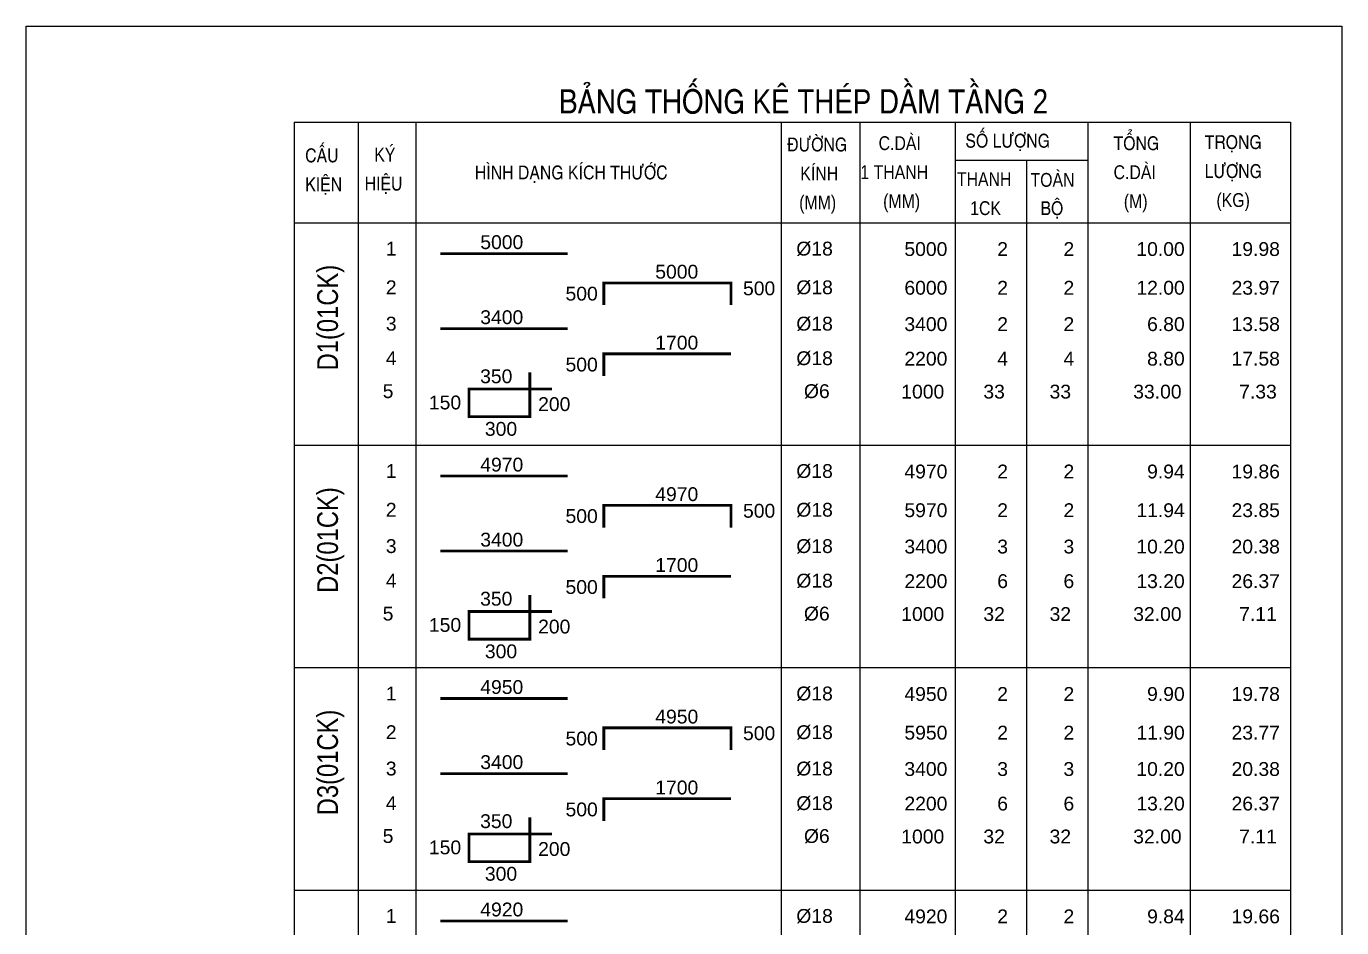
# Model space of a CAD drawing. Header units: millimetres. Extents: x -559287 to -299624, y 2351330 to 2655682.
# Drawn here: x -339275 to -320264, y 2528426 to 2541461 of the extents above; entities that cross this region are included whole.
import ezdxf
from ezdxf.enums import TextEntityAlignment as Align

# ---------------------------------------------------------------- set-up
doc = ezdxf.new("R2010")
doc.units = ezdxf.units.MM
doc.header["$LTSCALE"] = 10
for name, color, linetype, lineweight in [('Net thay', 4, 'Continuous', 25), ('Text', 54, 'Continuous', 25), ('Thep doc', 140, 'Continuous', 60), ('TKTHEP', 54, 'Continuous', 25)]:
    doc.layers.add(name, color=color, linetype=linetype, lineweight=lineweight)
doc.layers.add('ththep', color=3, linetype='Continuous')
doc.styles.add('NGHIA5', font='arial_0.ttf', dxfattribs={"height": 180})
doc.styles.add('STYLE1-S1', font='VHARIALN.TTF')

# ---------------------------------------------------------------- blocks, each defined once
blk = doc.blocks.new('NGHIA_THKE')
at = {"layer": 'TKTHEP', "style": 'NGHIA5'}
blk.add_attdef('SHT', text='', height=250, dxfattribs=at).set_placement((-7979, 0), align=Align.CENTER)
for tag, p in [('KT1', (-6747, 220)), ('KT2', (-5931, 212)), ('KT3', (-4910, 212)), ('KT4', (-3927, 212)), ('KT5', (-2978, 212)), ('KT6', (-2066, 212)), ('KT7', (-1094, 212)), ('DK', (0, 0)), ('CD1T', (2069, -8)), ('1T', (3164, -8)), ('TST', (4360, -8)), ('TCD', (6357, -8)), ('TL', (8076, -8)), ('KT8', (-6747, -258)), ('KT9', (-5931, -266)), ('KT10', (-4910, -266)), ('KT11', (-3927, -266)), ('KT12', (-2978, -266)), ('KT13', (-2066, -266)), ('KT14', (-1094, -266))]:
    blk.add_attdef(tag, text='', height=250, dxfattribs=at).set_placement(p, align=Align.RIGHT)

msp = doc.modelspace()

# ---------------------------------------------------------------- linework, layer by layer
at = {"layer": 'Net thay', "linetype": 'Continuous'}
for p, q in [((-335404.8, 2540075.8), (-321004.7, 2540075.8)), ((-335404.8, 2540075.8), (-335404.8, 2515369.9)), ((-334480.4, 2540075.8), (-334480.4, 2515369.9)), ((-333644.9, 2540075.8), (-333644.9, 2515369.9)), ((-328366.5, 2540075.8), (-328366.5, 2515369.9)), ((-327229.8, 2540075.8), (-327229.8, 2515369.9)), ((-325852.9, 2540075.8), (-325852.9, 2515369.9)), ((-323935.5, 2540075.8), (-323935.5, 2515369.9)), ((-322453.7, 2540075.8), (-322453.7, 2515369.9)), ((-321004.7, 2540075.8), (-321004.7, 2515369.9)), ((-325852.9, 2539525.4), (-323935.5, 2539525.4)), ((-324818.1, 2539525.4), (-324818.1, 2515369.9)), ((-335404.8, 2538620.5), (-321004.7, 2538620.5)), ((-335404.8, 2535403.8), (-321004.7, 2535403.8)), ((-335404.8, 2532187.1), (-321004.7, 2532187.1)), ((-335404.8, 2528970.5), (-321004.7, 2528970.5))]:
    msp.add_line(p, q, dxfattribs=at)
at = {"layer": 'Thep doc', "const_width": 40}
for points in [[(-333291.3, 2538173.7), (-331451.3, 2538173.7)], [(-330928.7, 2537429.6), (-330928.7, 2537749.6), (-329088.7, 2537749.6), (-329088.7, 2537429.6)], [(-333291.3, 2537088.2), (-331451.3, 2537088.2)], [(-330928.7, 2536404), (-330928.7, 2536724), (-329088.7, 2536724)], [(-331678.3, 2536214.9), (-332878.3, 2536214.9), (-332878.3, 2535814.9), (-331998.3, 2535814.9), (-331998.3, 2536454.9)], [(-333291.3, 2534957), (-331451.3, 2534957)], [(-330928.7, 2534212.9), (-330928.7, 2534532.9), (-329088.7, 2534532.9), (-329088.7, 2534212.9)], [(-333291.3, 2533871.6), (-331451.3, 2533871.6)], [(-330928.7, 2533187.4), (-330928.7, 2533507.4), (-329088.7, 2533507.4)], [(-331678.3, 2532998.2), (-332878.3, 2532998.2), (-332878.3, 2532598.2), (-331998.3, 2532598.2), (-331998.3, 2533238.2)], [(-333291.3, 2531740.3), (-331451.3, 2531740.3)], [(-330928.7, 2530996.2), (-330928.7, 2531316.2), (-329088.7, 2531316.2), (-329088.7, 2530996.2)], [(-333291.3, 2530654.9), (-331451.3, 2530654.9)], [(-330928.7, 2529970.7), (-330928.7, 2530290.7), (-329088.7, 2530290.7)], [(-331678.3, 2529781.5), (-332878.3, 2529781.5), (-332878.3, 2529381.5), (-331998.3, 2529381.5), (-331998.3, 2530021.5)], [(-333291.3, 2528523.6), (-331451.3, 2528523.6)]]:
    msp.add_lwpolyline(points, dxfattribs=at)
at = {"layer": 'ththep'}
msp.add_lwpolyline([(-339274.8, 2541460.7), (-320264.3, 2541460.7), (-320264.3, 2514835.1), (-339274.8, 2514835.1)], close=True, dxfattribs=at)

# ---------------------------------------------------------------- block references
at = {"layer": 'TKTHEP'}
ref = msp.add_blockref('NGHIA_THKE', (-327618.3, 2538146), dxfattribs=dict(at, xscale=0.7999999999301508, yscale=0.7999999998137355, zscale=0.8))
ref.add_attrib('SHT', '1', dxfattribs={"height": 200, "style": 'NGHIA5'}).set_placement((-334001.3, 2538146), align=Align.CENTER)
ref.add_attrib('KT1', '5000', dxfattribs={"height": 200, "style": 'NGHIA5'}).set_placement((-332092.2, 2538239.4), align=Align.RIGHT)
ref.add_attrib('DK', '%%c18', dxfattribs={"height": 200, "style": 'NGHIA5'}).set_placement((-327618.3, 2538146), align=Align.RIGHT)
ref.add_attrib('CD1T', '5000', dxfattribs={"height": 200, "style": 'NGHIA5'}).set_placement((-325962.8, 2538139.4), align=Align.RIGHT)
ref.add_attrib('1T', '2', dxfattribs={"height": 200, "style": 'NGHIA5'}).set_placement((-325087.1, 2538139.4), align=Align.RIGHT)
ref.add_attrib('TST', '2', dxfattribs={"height": 200, "style": 'NGHIA5'}).set_placement((-324130.2, 2538139.4), align=Align.RIGHT)
ref.add_attrib('TCD', '10.00', dxfattribs={"height": 200, "style": 'NGHIA5'}).set_placement((-322532.9, 2538139.4), align=Align.RIGHT)
ref.add_attrib('TL', '19.98', dxfattribs={"height": 200, "style": 'NGHIA5'}).set_placement((-321157.1, 2538139.4), align=Align.RIGHT)
ref = msp.add_blockref('NGHIA_THKE', (-327618.1, 2537586.2), dxfattribs=dict(at, xscale=0.7999999999301508, yscale=0.7999999998137355, zscale=0.8))
ref.add_attrib('SHT', '2', dxfattribs={"height": 200, "style": 'NGHIA5'}).set_placement((-334001.1, 2537586.2), align=Align.CENTER)
ref.add_attrib('KT1', '500', dxfattribs={"height": 200, "style": 'NGHIA5'}).set_placement((-331015.7, 2537494.9), align=Align.RIGHT)
ref.add_attrib('KT2', '5000', dxfattribs={"height": 200, "style": 'NGHIA5'}).set_placement((-329563.2, 2537812.2), align=Align.RIGHT)
ref.add_attrib('KT3', '500', dxfattribs={"height": 200, "style": 'NGHIA5'}).set_placement((-328450.7, 2537571.5), align=Align.RIGHT)
ref.add_attrib('DK', '%%c18', dxfattribs={"height": 200, "style": 'NGHIA5'}).set_placement((-327618.1, 2537586.2), align=Align.RIGHT)
ref.add_attrib('CD1T', '6000', dxfattribs={"height": 200, "style": 'NGHIA5'}).set_placement((-325962.7, 2537579.6), align=Align.RIGHT)
ref.add_attrib('1T', '2', dxfattribs={"height": 200, "style": 'NGHIA5'}).set_placement((-325087, 2537579.6), align=Align.RIGHT)
ref.add_attrib('TST', '2', dxfattribs={"height": 200, "style": 'NGHIA5'}).set_placement((-324130, 2537579.6), align=Align.RIGHT)
ref.add_attrib('TCD', '12.00', dxfattribs={"height": 200, "style": 'NGHIA5'}).set_placement((-322532.7, 2537579.6), align=Align.RIGHT)
ref.add_attrib('TL', '23.97', dxfattribs={"height": 200, "style": 'NGHIA5'}).set_placement((-321157, 2537579.6), align=Align.RIGHT)
ref = msp.add_blockref('NGHIA_THKE', (-327618.3, 2537060.5), dxfattribs=dict(at, xscale=0.7999999999301508, yscale=0.7999999998137355, zscale=0.8))
ref.add_attrib('SHT', '3', dxfattribs={"height": 200, "style": 'NGHIA5'}).set_placement((-334001.3, 2537060.5), align=Align.CENTER)
ref.add_attrib('KT1', '3400', dxfattribs={"height": 200, "style": 'NGHIA5'}).set_placement((-332092.2, 2537154), align=Align.RIGHT)
ref.add_attrib('DK', '%%c18', dxfattribs={"height": 200, "style": 'NGHIA5'}).set_placement((-327618.3, 2537060.5), align=Align.RIGHT)
ref.add_attrib('CD1T', '3400', dxfattribs={"height": 200, "style": 'NGHIA5'}).set_placement((-325962.8, 2537053.9), align=Align.RIGHT)
ref.add_attrib('1T', '2', dxfattribs={"height": 200, "style": 'NGHIA5'}).set_placement((-325087.1, 2537053.9), align=Align.RIGHT)
ref.add_attrib('TST', '2', dxfattribs={"height": 200, "style": 'NGHIA5'}).set_placement((-324130.2, 2537053.9), align=Align.RIGHT)
ref.add_attrib('TCD', '6.80', dxfattribs={"height": 200, "style": 'NGHIA5'}).set_placement((-322532.9, 2537053.9), align=Align.RIGHT)
ref.add_attrib('TL', '13.58', dxfattribs={"height": 200, "style": 'NGHIA5'}).set_placement((-321157.1, 2537053.9), align=Align.RIGHT)
ref = msp.add_blockref('NGHIA_THKE', (-327618.1, 2536560.7), dxfattribs=dict(at, xscale=0.7999999999301508, yscale=0.7999999998137355, zscale=0.8))
ref.add_attrib('SHT', '4', dxfattribs={"height": 200, "style": 'NGHIA5'}).set_placement((-334001.1, 2536560.7), align=Align.CENTER)
ref.add_attrib('KT1', '500', dxfattribs={"height": 200, "style": 'NGHIA5'}).set_placement((-331015.7, 2536469.4), align=Align.RIGHT)
ref.add_attrib('KT2', '1700', dxfattribs={"height": 200, "style": 'NGHIA5'}).set_placement((-329563.2, 2536786.6), align=Align.RIGHT)
ref.add_attrib('DK', '%%c18', dxfattribs={"height": 200, "style": 'NGHIA5'}).set_placement((-327618.1, 2536560.7), align=Align.RIGHT)
ref.add_attrib('CD1T', '2200', dxfattribs={"height": 200, "style": 'NGHIA5'}).set_placement((-325962.7, 2536554.1), align=Align.RIGHT)
ref.add_attrib('1T', '4', dxfattribs={"height": 200, "style": 'NGHIA5'}).set_placement((-325087, 2536554.1), align=Align.RIGHT)
ref.add_attrib('TST', '4', dxfattribs={"height": 200, "style": 'NGHIA5'}).set_placement((-324130, 2536554.1), align=Align.RIGHT)
ref.add_attrib('TCD', '8.80', dxfattribs={"height": 200, "style": 'NGHIA5'}).set_placement((-322532.7, 2536554.1), align=Align.RIGHT)
ref.add_attrib('TL', '17.58', dxfattribs={"height": 200, "style": 'NGHIA5'}).set_placement((-321157, 2536554.1), align=Align.RIGHT)
ref = msp.add_blockref('NGHIA_THKE', (-327663.5, 2536084.6), dxfattribs=dict(at, xscale=0.7999999999301508, yscale=0.7999999998137355, zscale=0.8))
ref.add_attrib('SHT', '5', dxfattribs={"height": 200, "style": 'NGHIA5'}).set_placement((-334046.5, 2536084.6), align=Align.CENTER)
ref.add_attrib('KT1', '150', dxfattribs={"height": 200, "style": 'NGHIA5'}).set_placement((-332990.2, 2535921), align=Align.RIGHT)
ref.add_attrib('KT2', '200', dxfattribs={"height": 200, "style": 'NGHIA5'}).set_placement((-331411.8, 2535897.2), align=Align.RIGHT)
ref.add_attrib('KT3', '300', dxfattribs={"height": 200, "style": 'NGHIA5'}).set_placement((-332181.1, 2535539), align=Align.RIGHT)
ref.add_attrib('KT4', '350', dxfattribs={"height": 200, "style": 'NGHIA5'}).set_placement((-332249.7, 2536299.9), align=Align.RIGHT)
ref.add_attrib('DK', '%%c6', dxfattribs={"height": 200, "style": 'NGHIA5'}).set_placement((-327663.5, 2536084.6), align=Align.RIGHT)
ref.add_attrib('CD1T', '1000', dxfattribs={"height": 200, "style": 'NGHIA5'}).set_placement((-326008.1, 2536078), align=Align.RIGHT)
ref.add_attrib('1T', '33', dxfattribs={"height": 200, "style": 'NGHIA5'}).set_placement((-325132.4, 2536078), align=Align.RIGHT)
ref.add_attrib('TST', '33', dxfattribs={"height": 200, "style": 'NGHIA5'}).set_placement((-324175.4, 2536078), align=Align.RIGHT)
ref.add_attrib('TCD', '33.00', dxfattribs={"height": 200, "style": 'NGHIA5'}).set_placement((-322578.1, 2536078), align=Align.RIGHT)
ref.add_attrib('TL', '7.33', dxfattribs={"height": 200, "style": 'NGHIA5'}).set_placement((-321202.4, 2536078), align=Align.RIGHT)
ref = msp.add_blockref('NGHIA_THKE', (-327618.3, 2534929.3), dxfattribs=dict(at, xscale=0.7999999999301508, yscale=0.7999999998137355, zscale=0.8))
ref.add_attrib('SHT', '1', dxfattribs={"height": 200, "style": 'NGHIA5'}).set_placement((-334001.3, 2534929.3), align=Align.CENTER)
ref.add_attrib('KT1', '4970', dxfattribs={"height": 200, "style": 'NGHIA5'}).set_placement((-332092.2, 2535022.7), align=Align.RIGHT)
ref.add_attrib('DK', '%%c18', dxfattribs={"height": 200, "style": 'NGHIA5'}).set_placement((-327618.3, 2534929.3), align=Align.RIGHT)
ref.add_attrib('CD1T', '4970', dxfattribs={"height": 200, "style": 'NGHIA5'}).set_placement((-325962.8, 2534922.7), align=Align.RIGHT)
ref.add_attrib('1T', '2', dxfattribs={"height": 200, "style": 'NGHIA5'}).set_placement((-325087.1, 2534922.7), align=Align.RIGHT)
ref.add_attrib('TST', '2', dxfattribs={"height": 200, "style": 'NGHIA5'}).set_placement((-324130.2, 2534922.7), align=Align.RIGHT)
ref.add_attrib('TCD', '9.94', dxfattribs={"height": 200, "style": 'NGHIA5'}).set_placement((-322532.9, 2534922.7), align=Align.RIGHT)
ref.add_attrib('TL', '19.86', dxfattribs={"height": 200, "style": 'NGHIA5'}).set_placement((-321157.1, 2534922.7), align=Align.RIGHT)
ref = msp.add_blockref('NGHIA_THKE', (-327618.1, 2534369.6), dxfattribs=dict(at, xscale=0.7999999999301508, yscale=0.7999999998137355, zscale=0.8))
ref.add_attrib('SHT', '2', dxfattribs={"height": 200, "style": 'NGHIA5'}).set_placement((-334001.1, 2534369.6), align=Align.CENTER)
ref.add_attrib('KT1', '500', dxfattribs={"height": 200, "style": 'NGHIA5'}).set_placement((-331015.7, 2534278.3), align=Align.RIGHT)
ref.add_attrib('KT2', '4970', dxfattribs={"height": 200, "style": 'NGHIA5'}).set_placement((-329563.2, 2534595.5), align=Align.RIGHT)
ref.add_attrib('KT3', '500', dxfattribs={"height": 200, "style": 'NGHIA5'}).set_placement((-328450.7, 2534354.9), align=Align.RIGHT)
ref.add_attrib('DK', '%%c18', dxfattribs={"height": 200, "style": 'NGHIA5'}).set_placement((-327618.1, 2534369.6), align=Align.RIGHT)
ref.add_attrib('CD1T', '5970', dxfattribs={"height": 200, "style": 'NGHIA5'}).set_placement((-325962.7, 2534362.9), align=Align.RIGHT)
ref.add_attrib('1T', '2', dxfattribs={"height": 200, "style": 'NGHIA5'}).set_placement((-325087, 2534362.9), align=Align.RIGHT)
ref.add_attrib('TST', '2', dxfattribs={"height": 200, "style": 'NGHIA5'}).set_placement((-324130, 2534362.9), align=Align.RIGHT)
ref.add_attrib('TCD', '11.94', dxfattribs={"height": 200, "style": 'NGHIA5'}).set_placement((-322532.7, 2534362.9), align=Align.RIGHT)
ref.add_attrib('TL', '23.85', dxfattribs={"height": 200, "style": 'NGHIA5'}).set_placement((-321157, 2534362.9), align=Align.RIGHT)
ref = msp.add_blockref('NGHIA_THKE', (-327618.3, 2533843.9), dxfattribs=dict(at, xscale=0.7999999999301508, yscale=0.7999999998137355, zscale=0.8))
ref.add_attrib('SHT', '3', dxfattribs={"height": 200, "style": 'NGHIA5'}).set_placement((-334001.3, 2533843.9), align=Align.CENTER)
ref.add_attrib('KT1', '3400', dxfattribs={"height": 200, "style": 'NGHIA5'}).set_placement((-332092.2, 2533937.3), align=Align.RIGHT)
ref.add_attrib('DK', '%%c18', dxfattribs={"height": 200, "style": 'NGHIA5'}).set_placement((-327618.3, 2533843.9), align=Align.RIGHT)
ref.add_attrib('CD1T', '3400', dxfattribs={"height": 200, "style": 'NGHIA5'}).set_placement((-325962.8, 2533837.3), align=Align.RIGHT)
ref.add_attrib('1T', '3', dxfattribs={"height": 200, "style": 'NGHIA5'}).set_placement((-325087.1, 2533837.3), align=Align.RIGHT)
ref.add_attrib('TST', '3', dxfattribs={"height": 200, "style": 'NGHIA5'}).set_placement((-324130.2, 2533837.3), align=Align.RIGHT)
ref.add_attrib('TCD', '10.20', dxfattribs={"height": 200, "style": 'NGHIA5'}).set_placement((-322532.9, 2533837.3), align=Align.RIGHT)
ref.add_attrib('TL', '20.38', dxfattribs={"height": 200, "style": 'NGHIA5'}).set_placement((-321157.1, 2533837.3), align=Align.RIGHT)
ref = msp.add_blockref('NGHIA_THKE', (-327618.1, 2533344), dxfattribs=dict(at, xscale=0.7999999999301508, yscale=0.7999999998137355, zscale=0.8))
ref.add_attrib('SHT', '4', dxfattribs={"height": 200, "style": 'NGHIA5'}).set_placement((-334001.1, 2533344), align=Align.CENTER)
ref.add_attrib('KT1', '500', dxfattribs={"height": 200, "style": 'NGHIA5'}).set_placement((-331015.7, 2533252.7), align=Align.RIGHT)
ref.add_attrib('KT2', '1700', dxfattribs={"height": 200, "style": 'NGHIA5'}).set_placement((-329563.2, 2533570), align=Align.RIGHT)
ref.add_attrib('DK', '%%c18', dxfattribs={"height": 200, "style": 'NGHIA5'}).set_placement((-327618.1, 2533344), align=Align.RIGHT)
ref.add_attrib('CD1T', '2200', dxfattribs={"height": 200, "style": 'NGHIA5'}).set_placement((-325962.7, 2533337.4), align=Align.RIGHT)
ref.add_attrib('1T', '6', dxfattribs={"height": 200, "style": 'NGHIA5'}).set_placement((-325087, 2533337.4), align=Align.RIGHT)
ref.add_attrib('TST', '6', dxfattribs={"height": 200, "style": 'NGHIA5'}).set_placement((-324130, 2533337.4), align=Align.RIGHT)
ref.add_attrib('TCD', '13.20', dxfattribs={"height": 200, "style": 'NGHIA5'}).set_placement((-322532.7, 2533337.4), align=Align.RIGHT)
ref.add_attrib('TL', '26.37', dxfattribs={"height": 200, "style": 'NGHIA5'}).set_placement((-321157, 2533337.4), align=Align.RIGHT)
ref = msp.add_blockref('NGHIA_THKE', (-327663.5, 2532868), dxfattribs=dict(at, xscale=0.7999999999301508, yscale=0.7999999998137355, zscale=0.8))
ref.add_attrib('SHT', '5', dxfattribs={"height": 200, "style": 'NGHIA5'}).set_placement((-334046.5, 2532868), align=Align.CENTER)
ref.add_attrib('KT1', '150', dxfattribs={"height": 200, "style": 'NGHIA5'}).set_placement((-332990.2, 2532704.3), align=Align.RIGHT)
ref.add_attrib('KT2', '200', dxfattribs={"height": 200, "style": 'NGHIA5'}).set_placement((-331411.8, 2532680.5), align=Align.RIGHT)
ref.add_attrib('KT3', '300', dxfattribs={"height": 200, "style": 'NGHIA5'}).set_placement((-332181.1, 2532322.3), align=Align.RIGHT)
ref.add_attrib('KT4', '350', dxfattribs={"height": 200, "style": 'NGHIA5'}).set_placement((-332249.7, 2533083.3), align=Align.RIGHT)
ref.add_attrib('DK', '%%c6', dxfattribs={"height": 200, "style": 'NGHIA5'}).set_placement((-327663.5, 2532868), align=Align.RIGHT)
ref.add_attrib('CD1T', '1000', dxfattribs={"height": 200, "style": 'NGHIA5'}).set_placement((-326008.1, 2532861.3), align=Align.RIGHT)
ref.add_attrib('1T', '32', dxfattribs={"height": 200, "style": 'NGHIA5'}).set_placement((-325132.4, 2532861.3), align=Align.RIGHT)
ref.add_attrib('TST', '32', dxfattribs={"height": 200, "style": 'NGHIA5'}).set_placement((-324175.4, 2532861.3), align=Align.RIGHT)
ref.add_attrib('TCD', '32.00', dxfattribs={"height": 200, "style": 'NGHIA5'}).set_placement((-322578.1, 2532861.3), align=Align.RIGHT)
ref.add_attrib('TL', '7.11', dxfattribs={"height": 200, "style": 'NGHIA5'}).set_placement((-321202.4, 2532861.3), align=Align.RIGHT)
ref = msp.add_blockref('NGHIA_THKE', (-327618.3, 2531712.6), dxfattribs=dict(at, xscale=0.7999999999301508, yscale=0.7999999998137355, zscale=0.8))
ref.add_attrib('SHT', '1', dxfattribs={"height": 200, "style": 'NGHIA5'}).set_placement((-334001.3, 2531712.6), align=Align.CENTER)
ref.add_attrib('KT1', '4950', dxfattribs={"height": 200, "style": 'NGHIA5'}).set_placement((-332092.2, 2531806), align=Align.RIGHT)
ref.add_attrib('DK', '%%c18', dxfattribs={"height": 200, "style": 'NGHIA5'}).set_placement((-327618.3, 2531712.6), align=Align.RIGHT)
ref.add_attrib('CD1T', '4950', dxfattribs={"height": 200, "style": 'NGHIA5'}).set_placement((-325962.8, 2531706), align=Align.RIGHT)
ref.add_attrib('1T', '2', dxfattribs={"height": 200, "style": 'NGHIA5'}).set_placement((-325087.1, 2531706), align=Align.RIGHT)
ref.add_attrib('TST', '2', dxfattribs={"height": 200, "style": 'NGHIA5'}).set_placement((-324130.2, 2531706), align=Align.RIGHT)
ref.add_attrib('TCD', '9.90', dxfattribs={"height": 200, "style": 'NGHIA5'}).set_placement((-322532.9, 2531706), align=Align.RIGHT)
ref.add_attrib('TL', '19.78', dxfattribs={"height": 200, "style": 'NGHIA5'}).set_placement((-321157.1, 2531706), align=Align.RIGHT)
ref = msp.add_blockref('NGHIA_THKE', (-327618.1, 2531152.9), dxfattribs=dict(at, xscale=0.7999999999301508, yscale=0.7999999998137355, zscale=0.8))
ref.add_attrib('SHT', '2', dxfattribs={"height": 200, "style": 'NGHIA5'}).set_placement((-334001.1, 2531152.9), align=Align.CENTER)
ref.add_attrib('KT1', '500', dxfattribs={"height": 200, "style": 'NGHIA5'}).set_placement((-331015.7, 2531061.6), align=Align.RIGHT)
ref.add_attrib('KT2', '4950', dxfattribs={"height": 200, "style": 'NGHIA5'}).set_placement((-329563.2, 2531378.8), align=Align.RIGHT)
ref.add_attrib('KT3', '500', dxfattribs={"height": 200, "style": 'NGHIA5'}).set_placement((-328450.7, 2531138.2), align=Align.RIGHT)
ref.add_attrib('DK', '%%c18', dxfattribs={"height": 200, "style": 'NGHIA5'}).set_placement((-327618.1, 2531152.9), align=Align.RIGHT)
ref.add_attrib('CD1T', '5950', dxfattribs={"height": 200, "style": 'NGHIA5'}).set_placement((-325962.7, 2531146.3), align=Align.RIGHT)
ref.add_attrib('1T', '2', dxfattribs={"height": 200, "style": 'NGHIA5'}).set_placement((-325087, 2531146.3), align=Align.RIGHT)
ref.add_attrib('TST', '2', dxfattribs={"height": 200, "style": 'NGHIA5'}).set_placement((-324130, 2531146.3), align=Align.RIGHT)
ref.add_attrib('TCD', '11.90', dxfattribs={"height": 200, "style": 'NGHIA5'}).set_placement((-322532.7, 2531146.3), align=Align.RIGHT)
ref.add_attrib('TL', '23.77', dxfattribs={"height": 200, "style": 'NGHIA5'}).set_placement((-321157, 2531146.3), align=Align.RIGHT)
ref = msp.add_blockref('NGHIA_THKE', (-327618.3, 2530627.2), dxfattribs=dict(at, xscale=0.7999999999301508, yscale=0.7999999998137355, zscale=0.8))
ref.add_attrib('SHT', '3', dxfattribs={"height": 200, "style": 'NGHIA5'}).set_placement((-334001.3, 2530627.2), align=Align.CENTER)
ref.add_attrib('KT1', '3400', dxfattribs={"height": 200, "style": 'NGHIA5'}).set_placement((-332092.2, 2530720.6), align=Align.RIGHT)
ref.add_attrib('DK', '%%c18', dxfattribs={"height": 200, "style": 'NGHIA5'}).set_placement((-327618.3, 2530627.2), align=Align.RIGHT)
ref.add_attrib('CD1T', '3400', dxfattribs={"height": 200, "style": 'NGHIA5'}).set_placement((-325962.8, 2530620.6), align=Align.RIGHT)
ref.add_attrib('1T', '3', dxfattribs={"height": 200, "style": 'NGHIA5'}).set_placement((-325087.1, 2530620.6), align=Align.RIGHT)
ref.add_attrib('TST', '3', dxfattribs={"height": 200, "style": 'NGHIA5'}).set_placement((-324130.2, 2530620.6), align=Align.RIGHT)
ref.add_attrib('TCD', '10.20', dxfattribs={"height": 200, "style": 'NGHIA5'}).set_placement((-322532.9, 2530620.6), align=Align.RIGHT)
ref.add_attrib('TL', '20.38', dxfattribs={"height": 200, "style": 'NGHIA5'}).set_placement((-321157.1, 2530620.6), align=Align.RIGHT)
ref = msp.add_blockref('NGHIA_THKE', (-327618.1, 2530127.4), dxfattribs=dict(at, xscale=0.7999999999301508, yscale=0.7999999998137355, zscale=0.8))
ref.add_attrib('SHT', '4', dxfattribs={"height": 200, "style": 'NGHIA5'}).set_placement((-334001.1, 2530127.4), align=Align.CENTER)
ref.add_attrib('KT1', '500', dxfattribs={"height": 200, "style": 'NGHIA5'}).set_placement((-331015.7, 2530036.1), align=Align.RIGHT)
ref.add_attrib('KT2', '1700', dxfattribs={"height": 200, "style": 'NGHIA5'}).set_placement((-329563.2, 2530353.3), align=Align.RIGHT)
ref.add_attrib('DK', '%%c18', dxfattribs={"height": 200, "style": 'NGHIA5'}).set_placement((-327618.1, 2530127.4), align=Align.RIGHT)
ref.add_attrib('CD1T', '2200', dxfattribs={"height": 200, "style": 'NGHIA5'}).set_placement((-325962.7, 2530120.7), align=Align.RIGHT)
ref.add_attrib('1T', '6', dxfattribs={"height": 200, "style": 'NGHIA5'}).set_placement((-325087, 2530120.7), align=Align.RIGHT)
ref.add_attrib('TST', '6', dxfattribs={"height": 200, "style": 'NGHIA5'}).set_placement((-324130, 2530120.7), align=Align.RIGHT)
ref.add_attrib('TCD', '13.20', dxfattribs={"height": 200, "style": 'NGHIA5'}).set_placement((-322532.7, 2530120.7), align=Align.RIGHT)
ref.add_attrib('TL', '26.37', dxfattribs={"height": 200, "style": 'NGHIA5'}).set_placement((-321157, 2530120.7), align=Align.RIGHT)
ref = msp.add_blockref('NGHIA_THKE', (-327663.5, 2529651.3), dxfattribs=dict(at, xscale=0.7999999999301508, yscale=0.7999999998137355, zscale=0.8))
ref.add_attrib('SHT', '5', dxfattribs={"height": 200, "style": 'NGHIA5'}).set_placement((-334046.5, 2529651.3), align=Align.CENTER)
ref.add_attrib('KT1', '150', dxfattribs={"height": 200, "style": 'NGHIA5'}).set_placement((-332990.2, 2529487.6), align=Align.RIGHT)
ref.add_attrib('KT2', '200', dxfattribs={"height": 200, "style": 'NGHIA5'}).set_placement((-331411.8, 2529463.9), align=Align.RIGHT)
ref.add_attrib('KT3', '300', dxfattribs={"height": 200, "style": 'NGHIA5'}).set_placement((-332181.1, 2529105.6), align=Align.RIGHT)
ref.add_attrib('KT4', '350', dxfattribs={"height": 200, "style": 'NGHIA5'}).set_placement((-332249.7, 2529866.6), align=Align.RIGHT)
ref.add_attrib('DK', '%%c6', dxfattribs={"height": 200, "style": 'NGHIA5'}).set_placement((-327663.5, 2529651.3), align=Align.RIGHT)
ref.add_attrib('CD1T', '1000', dxfattribs={"height": 200, "style": 'NGHIA5'}).set_placement((-326008.1, 2529644.7), align=Align.RIGHT)
ref.add_attrib('1T', '32', dxfattribs={"height": 200, "style": 'NGHIA5'}).set_placement((-325132.4, 2529644.7), align=Align.RIGHT)
ref.add_attrib('TST', '32', dxfattribs={"height": 200, "style": 'NGHIA5'}).set_placement((-324175.4, 2529644.7), align=Align.RIGHT)
ref.add_attrib('TCD', '32.00', dxfattribs={"height": 200, "style": 'NGHIA5'}).set_placement((-322578.1, 2529644.7), align=Align.RIGHT)
ref.add_attrib('TL', '7.11', dxfattribs={"height": 200, "style": 'NGHIA5'}).set_placement((-321202.4, 2529644.7), align=Align.RIGHT)
ref = msp.add_blockref('NGHIA_THKE', (-327618.3, 2528496), dxfattribs=dict(at, xscale=0.7999999999301508, yscale=0.7999999998137355, zscale=0.8))
ref.add_attrib('SHT', '1', dxfattribs={"height": 200, "style": 'NGHIA5'}).set_placement((-334001.3, 2528496), align=Align.CENTER)
ref.add_attrib('KT1', '4920', dxfattribs={"height": 200, "style": 'NGHIA5'}).set_placement((-332092.2, 2528589.4), align=Align.RIGHT)
ref.add_attrib('DK', '%%c18', dxfattribs={"height": 200, "style": 'NGHIA5'}).set_placement((-327618.3, 2528496), align=Align.RIGHT)
ref.add_attrib('CD1T', '4920', dxfattribs={"height": 200, "style": 'NGHIA5'}).set_placement((-325962.8, 2528489.3), align=Align.RIGHT)
ref.add_attrib('1T', '2', dxfattribs={"height": 200, "style": 'NGHIA5'}).set_placement((-325087.1, 2528489.3), align=Align.RIGHT)
ref.add_attrib('TST', '2', dxfattribs={"height": 200, "style": 'NGHIA5'}).set_placement((-324130.2, 2528489.3), align=Align.RIGHT)
ref.add_attrib('TCD', '9.84', dxfattribs={"height": 200, "style": 'NGHIA5'}).set_placement((-322532.9, 2528489.3), align=Align.RIGHT)
ref.add_attrib('TL', '19.66', dxfattribs={"height": 200, "style": 'NGHIA5'}).set_placement((-321157.1, 2528489.3), align=Align.RIGHT)

# ---------------------------------------------------------------- texts
at = {"layer": 'Text', "style": 'STYLE1-S1'}
msp.add_text('B¶NG thèng kª THÐP dÇm tÇng 2', height=350, dxfattribs=at).set_placement((-324507.4, 2540199.7), align=Align.RIGHT)
for s, p in [('d1(01ck)', (-334770.7, 2538011.9)), ('d2(01ck)', (-334770.7, 2534795.2)), ('d3(01ck)', (-334770.7, 2531578.5))]:
    msp.add_text(s, height=300, rotation=90, dxfattribs=at).set_placement(p, align=Align.RIGHT)
at = {"layer": 'TKTHEP', "style": 'STYLE1-S1'}
for s, p in [('sè l\xadîng', (-325702.4, 2539706.4)), ('®\xadêng', (-328277.9, 2539651.7)), ('c.dµi', (-326957.2, 2539670.8)), ('tæng', (-323561.3, 2539669.9)), ('träng', (-322244.8, 2539686.3)), ('cÊu', (-335244.2, 2539494.6)), ('ký', (-334246.1, 2539505.2)), ('h×nh d¹ng kÝch th\xadíc', (-332792.3, 2539247.2)), ('kÝnh', (-328088.4, 2539232.6)), ('1 thanh', (-327220.9, 2539251.8)), ('c.dµi', (-323561.3, 2539250.8)), ('l\xadîng', (-322244.8, 2539267.2)), ('kiÖn', (-335244.2, 2539075.6)), ('hiÖu', (-334384.7, 2539086.2)), ('thanh', (-325826, 2539150.3)), ('toµn', (-324762, 2539139.5)), ('(mm)', (-326891.3, 2538832.7)), ('(m)', (-323413, 2538831.8)), ('(kg)', (-322074.7, 2538848.2)), ('(mm)', (-328104.8, 2538813.6)), ('1ck', (-325633.8, 2538731.3)), ('bé', (-324617.8, 2538730.7))]:
    msp.add_text(s, height=200, dxfattribs=at).set_placement(p)

doc.saveas('drawing.dxf')
